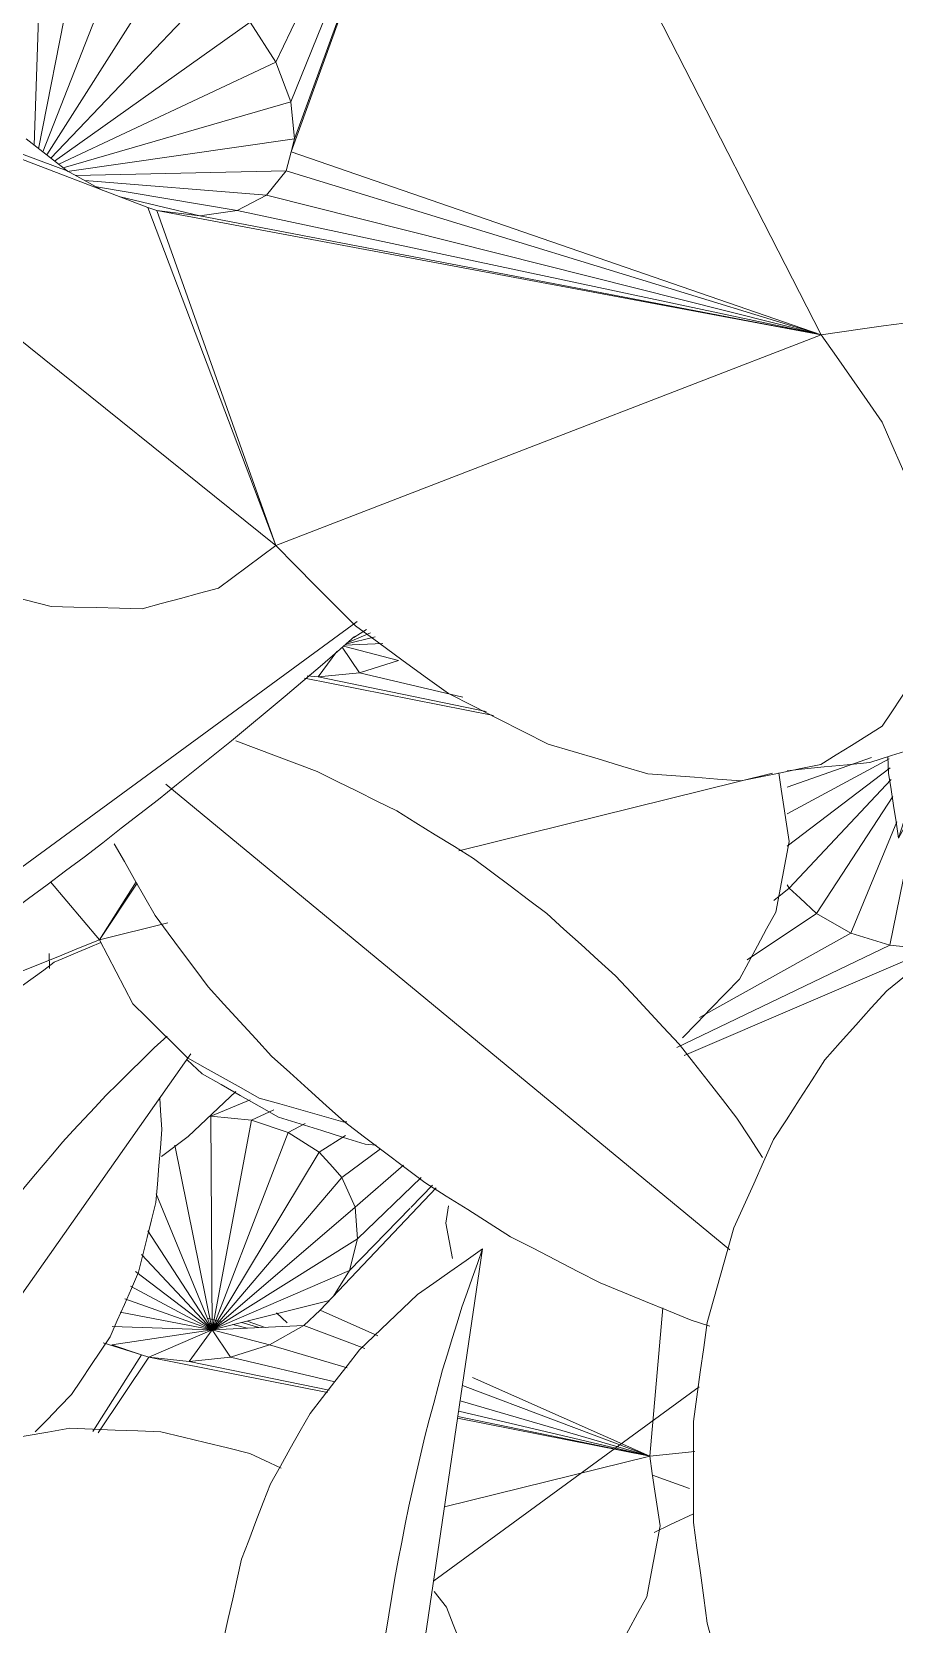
# Model space of a CAD drawing. Header units: metres. Extents: x 10.2 to 20.8, y -0.2 to 6.6.
# Drawn here: x 14.4749 to 14.5206, y 1.0496 to 1.1341 of the extents above; entities that cross this region are included whole.
import ezdxf

# ---------------------------------------------------------------- set-up
doc = ezdxf.new("R2010")
doc.units = ezdxf.units.M
doc.layers.add('Importações nas famílias', color=250, linetype='Continuous', lineweight=5)
doc.layers.add('Vegetação', color=7, linetype='Continuous', lineweight=5)

# ---------------------------------------------------------------- blocks, each defined once
blk = doc.blocks.new('Planta_pergolado_12200 - plantas pergolado_skp_Component_12-V2719-Corte 3')
at = {"layer": 'Importações nas famílias', "flags": 128}
blk.add_lwpolyline([(14.757602, 0.77096), (14.757886, 0.770698), (14.758171, 0.770435)], dxfattribs=at)
blk = doc.blocks.new('Planta_pergolado_12200 - plantas pergolado_skp_Component_17-V2900-Corte 3')
at = {"layer": 'Importações nas famílias'}
for p, q in [((14.475823, 1.084361), (14.475819, 1.085155)), ((14.484395, 1.07653), (14.486477, 1.077403)), ((14.487727, 1.076862), (14.486538, 1.076308)), ((14.48446, 1.065184), (14.484395, 1.07653)), ((14.484395, 1.07653), (14.486538, 1.076308)), ((14.48446, 1.065184), (14.486538, 1.076308)), ((14.486538, 1.076308), (14.488497, 1.075658)), ((14.489394, 1.076141), (14.488497, 1.075658)), ((14.48446, 1.065184), (14.488497, 1.075658)), ((14.488497, 1.075658), (14.490136, 1.074623)), ((14.491527, 1.075505), (14.490136, 1.074623)), ((14.482479, 1.074987), (14.48446, 1.065184)), ((14.490136, 1.074623), (14.48446, 1.065184)), ((14.490136, 1.074623), (14.490861, 1.073815)), ((14.493384, 1.074796), (14.491345, 1.073275)), ((14.490861, 1.073815), (14.491345, 1.073275)), ((14.494612, 1.073918), (14.492042, 1.071705)), ((14.48446, 1.065184), (14.491345, 1.073275)), ((14.496347, 1.072719), (14.490191, 1.066224)), ((14.491345, 1.073275), (14.492042, 1.071705)), ((14.495556, 1.073266), (14.492178, 1.070019)), ((14.496141, 1.072862), (14.494993, 1.071679)), ((14.48446, 1.065184), (14.481484, 1.072397)), ((14.492042, 1.071705), (14.48446, 1.065184)), ((14.494963, 1.071648), (14.491745, 1.068334)), ((14.492042, 1.071705), (14.492178, 1.070019)), ((14.48446, 1.065184), (14.481044, 1.070433)), ((14.492178, 1.070019), (14.48446, 1.065184)), ((14.492178, 1.070019), (14.491745, 1.068334)), ((14.48446, 1.065184), (14.480706, 1.069185)), ((14.48446, 1.065184), (14.480397, 1.068278)), ((14.48446, 1.065184), (14.491745, 1.068334)), ((14.491745, 1.068334), (14.490899, 1.066971)), ((14.48446, 1.065184), (14.479825, 1.066832)), ((14.48446, 1.065184), (14.480134, 1.067509)), ((14.490682, 1.066742), (14.48446, 1.065184)), ((14.48446, 1.065184), (14.47958, 1.066129)), ((14.490191, 1.066224), (14.489324, 1.065416)), ((14.490191, 1.066224), (14.493251, 1.064869)), ((14.508367, 1.066358), (14.507672, 1.058483)), ((14.48446, 1.065184), (14.479144, 1.064381)), ((14.48446, 1.065184), (14.479159, 1.065361)), ((14.48446, 1.065184), (14.481102, 1.063731)), ((14.48446, 1.065184), (14.483246, 1.063509)), ((14.48446, 1.065184), (14.489324, 1.065416)), ((14.48446, 1.065184), (14.485429, 1.063731)), ((14.48446, 1.065184), (14.487502, 1.064381)), ((14.489324, 1.065416), (14.487502, 1.064381)), ((14.489324, 1.065416), (14.492552, 1.064196)), ((14.480709, 1.063862), (14.478685, 1.064498)), ((14.480709, 1.063862), (14.479144, 1.064381)), ((14.487502, 1.064381), (14.485429, 1.063731)), ((14.487502, 1.064381), (14.491629, 1.063175)), ((14.478125, 1.05979), (14.480709, 1.063862)), ((14.481102, 1.063731), (14.478417, 1.059713)), ((14.481102, 1.063731), (14.480709, 1.063862)), ((14.483246, 1.063509), (14.481102, 1.063731)), ((14.490579, 1.061859), (14.481102, 1.063731)), ((14.485429, 1.063731), (14.483246, 1.063509)), ((14.490662, 1.061983), (14.483246, 1.063509)), ((14.485429, 1.063731), (14.490965, 1.062425)), ((14.498264, 1.062649), (14.507672, 1.058483)), ((14.497739, 1.062236), (14.507672, 1.058483)), ((14.497539, 1.060874), (14.507672, 1.058483)), ((14.49762, 1.061423), (14.507672, 1.058483)), ((14.507672, 1.058483), (14.497483, 1.060496)), ((14.507672, 1.058483), (14.497495, 1.060577)), ((14.49679, 1.055789), (14.507672, 1.058483))]:
    blk.add_line(p, q, dxfattribs=at)
at = {"layer": 'Importações nas famílias', "flags": 128}
for points in [[(14.510071, 1.058727), (14.508882, 1.058606), (14.507672, 1.058483)], [(14.507672, 1.058483), (14.507811, 1.057557), (14.507949, 1.05663), (14.508088, 1.055704), (14.508227, 1.054778)], [(14.508227, 1.054778), (14.508049, 1.053838), (14.507871, 1.052899), (14.507694, 1.05196), (14.507516, 1.05102)], [(14.507516, 1.05102), (14.507034, 1.050132), (14.506551, 1.049244), (14.506069, 1.048356), (14.505587, 1.047468)]]:
    blk.add_lwpolyline(points, dxfattribs=at)
blk = doc.blocks.new('Planta_pergolado_12200 - plantas pergolado_skp_Component_16-V2901-Corte 3')
for name, p in [('Planta_pergolado_12200 - plantas pergolado_skp_Component_17-V2900-Corte 3', (0, 0)), ('Planta_pergolado_12200 - plantas pergolado_skp_Component_12-V2719-Corte 3', (-0.269725, 0.295129))]:
    blk.add_blockref(name, p)
blk = doc.blocks.new('Planta_pergolado_12200 - plantas pergolado_skp_-V2965-Corte 3')
blk.add_blockref('Planta_pergolado_12200 - plantas pergolado_skp_Component_16-V2901-Corte 3', (0, 0))
blk = doc.blocks.new('Planta_pergolado_12200 - plantas pergolado_skp_-V3106-Corte 3')
blk.add_blockref('Planta_pergolado_12200 - plantas pergolado_skp_-V2965-Corte 3', (0, 0))
blk = doc.blocks.new('Planta_pergolado_12200 - plantas pergolado_skp_Component_12-V2729-Corte 3')
at = {"layer": 'Importações nas famílias'}
blk.add_line((14.85772, 0.529997), (14.864207, 0.574067), dxfattribs=at)
at = {"layer": 'Importações nas famílias', "flags": 128}
for points in [[(14.864207, 0.574067), (14.863343, 0.573461), (14.862478, 0.572856), (14.861614, 0.57225), (14.86075, 0.571645)], [(14.863111, 0.570979), (14.863385, 0.571751), (14.863659, 0.572523), (14.863933, 0.573295), (14.864207, 0.574067)], [(14.86075, 0.571645), (14.859981, 0.570912), (14.859213, 0.570179), (14.858444, 0.569446), (14.857676, 0.568713)], [(14.862086, 0.56765), (14.862342, 0.568482), (14.862598, 0.569314), (14.862854, 0.570147), (14.863111, 0.570979)], [(14.857676, 0.568713), (14.857021, 0.56787), (14.856366, 0.567027), (14.855712, 0.566184), (14.855057, 0.565341)], [(14.861143, 0.564117), (14.861379, 0.565), (14.861614, 0.565883), (14.86185, 0.566767), (14.862086, 0.56765)], [(14.855057, 0.565341), (14.854531, 0.564407), (14.854006, 0.563474), (14.85348, 0.56254), (14.852955, 0.561606)], [(14.860294, 0.560419), (14.860506, 0.561343), (14.860719, 0.562268), (14.860931, 0.563192), (14.861143, 0.564117)], [(14.852955, 0.561606), (14.85257, 0.560604), (14.852186, 0.559602), (14.851802, 0.5586), (14.851418, 0.557598)], [(14.859547, 0.556597), (14.859734, 0.557552), (14.85992, 0.558508), (14.860107, 0.559463), (14.860294, 0.560419)], [(14.851418, 0.557598), (14.851184, 0.55655), (14.850951, 0.555503), (14.850717, 0.554456), (14.850483, 0.553409)], [(14.858911, 0.552694), (14.85907, 0.55367), (14.859229, 0.554645), (14.859388, 0.555621), (14.859547, 0.556597)], [(14.850483, 0.553409), (14.850406, 0.552341), (14.850328, 0.551273), (14.85025, 0.550205), (14.850173, 0.549138)], [(14.858392, 0.548753), (14.858522, 0.549738), (14.858651, 0.550723), (14.858781, 0.551709), (14.858911, 0.552694)], [(14.850173, 0.549138), (14.850253, 0.548075), (14.850333, 0.547011), (14.850413, 0.545948), (14.850493, 0.544885)], [(14.857997, 0.544817), (14.858096, 0.545801), (14.858195, 0.546785), (14.858293, 0.547769), (14.858392, 0.548753)], [(14.850493, 0.544885), (14.850729, 0.543851), (14.850965, 0.542818), (14.851201, 0.541784), (14.851437, 0.54075)], [(14.85773, 0.540931), (14.857797, 0.541903), (14.857864, 0.542874), (14.857931, 0.543846), (14.857997, 0.544817)], [(14.851437, 0.54075), (14.851824, 0.53977), (14.85221, 0.53879), (14.852596, 0.537811), (14.852983, 0.536831)], [(14.857595, 0.537138), (14.857629, 0.538087), (14.857663, 0.539035), (14.857696, 0.539983), (14.85773, 0.540931)], [(14.852983, 0.536831), (14.853511, 0.535928), (14.854038, 0.535024), (14.854566, 0.534121), (14.855094, 0.533218)], [(14.857591, 0.53348), (14.857592, 0.534395), (14.857593, 0.535309), (14.857594, 0.536224), (14.857595, 0.537138)], [(14.85772, 0.529997), (14.857688, 0.530868), (14.857656, 0.531739), (14.857623, 0.532609), (14.857591, 0.53348)], [(14.855094, 0.533218), (14.85575, 0.532413), (14.856407, 0.531608), (14.857063, 0.530802), (14.85772, 0.529997)]]:
    blk.add_lwpolyline(points, dxfattribs=at)
blk = doc.blocks.new('Planta_pergolado_12200 - plantas pergolado_skp_Component_12-V3253-Corte 3')
at = {"layer": 'Importações nas famílias'}
for p, q in [((14.537013, 1.124186), (14.537415, 1.124659)), ((14.524004, 1.097046), (14.520874, 1.091278)), ((14.520315, 1.095615), (14.520343, 1.094742)), ((14.522085, 1.095072), (14.522437, 1.096056))]:
    blk.add_line(p, q, dxfattribs=at)
at = {"layer": 'Importações nas famílias', "flags": 128}
for points in [[(14.537415, 1.124659), (14.537777, 1.124992), (14.538138, 1.125326), (14.53848, 1.12564)], [(14.520343, 1.094742), (14.520476, 1.093876), (14.520609, 1.09301), (14.520742, 1.092144), (14.520874, 1.091278)], [(14.520874, 1.091278), (14.521177, 1.092226), (14.521479, 1.093175), (14.521782, 1.094124), (14.522085, 1.095072)]]:
    blk.add_lwpolyline(points, dxfattribs=at)
blk = doc.blocks.new('Planta_pergolado_12200 - plantas pergolado_skp_Component_12-V2736-Corte 3')
at = {"layer": 'Importações nas famílias'}
for p, q in [((14.752685, 0.61727), (14.753376, 0.6179)), ((14.740256, 0.596526), (14.75464, 0.61696))]:
    blk.add_line(p, q, dxfattribs=at)
at = {"layer": 'Importações nas famílias', "flags": 128}
for points in [[(14.74986, 0.622863), (14.749269, 0.622613), (14.748643, 0.622348), (14.748017, 0.622084), (14.747391, 0.621819)], [(14.747391, 0.621819), (14.746831, 0.621405), (14.746272, 0.620991), (14.745712, 0.620576), (14.745152, 0.620162)], [(14.745152, 0.620162), (14.744672, 0.619607), (14.744192, 0.619053), (14.743711, 0.618499), (14.743231, 0.617944)], [(14.743231, 0.617944), (14.742841, 0.617262), (14.742452, 0.616581), (14.742062, 0.615899), (14.741672, 0.615218)], [(14.750134, 0.614753), (14.750772, 0.615382), (14.75141, 0.616011), (14.752047, 0.616641), (14.752685, 0.61727)], [(14.741672, 0.615218), (14.741382, 0.614425), (14.741092, 0.613632), (14.740802, 0.61284), (14.740512, 0.612047)], [(14.747819, 0.612264), (14.748398, 0.612887), (14.748976, 0.613509), (14.749555, 0.614131), (14.750134, 0.614753)], [(14.740512, 0.612047), (14.740329, 0.611162), (14.740146, 0.610277), (14.739962, 0.609391), (14.739779, 0.608506)], [(14.745767, 0.609833), (14.74628, 0.610441), (14.746793, 0.611049), (14.747306, 0.611657), (14.747819, 0.612264)], [(14.744001, 0.607486), (14.744442, 0.608073), (14.744884, 0.60866), (14.745325, 0.609246), (14.745767, 0.609833)], [(14.739779, 0.608506), (14.739706, 0.607549), (14.739634, 0.606592), (14.739561, 0.605635), (14.739489, 0.604678)], [(14.74254, 0.605249), (14.742905, 0.605808), (14.74327, 0.606367), (14.743636, 0.606927), (14.744001, 0.607486)], [(14.741401, 0.603147), (14.741686, 0.603672), (14.74197, 0.604198), (14.742255, 0.604723), (14.74254, 0.605249)], [(14.739489, 0.604678), (14.739529, 0.603672), (14.739569, 0.602666), (14.739609, 0.60166), (14.739649, 0.600653)], [(14.740596, 0.601202), (14.740797, 0.601688), (14.740998, 0.602174), (14.7412, 0.602661), (14.741401, 0.603147)], [(14.740134, 0.599438), (14.740249, 0.599879), (14.740365, 0.60032), (14.74048, 0.600761), (14.740596, 0.601202)], [(14.739649, 0.600653), (14.739801, 0.599621), (14.739953, 0.598589), (14.740104, 0.597558)], [(14.74002, 0.597874), (14.740049, 0.598265), (14.740077, 0.598656), (14.740105, 0.599047), (14.740134, 0.599438)], [(14.740256, 0.596526), (14.740197, 0.596863), (14.740138, 0.5972), (14.740079, 0.597537), (14.74002, 0.597874)]]:
    blk.add_lwpolyline(points, dxfattribs=at)
blk = doc.blocks.new('Planta_pergolado_12200 - plantas pergolado_skp_Component_17-V3254-Corte 3')
at = {"layer": 'Importações nas famílias'}
for p, q in [((14.491628, 1.101658), (14.492855, 1.102189)), ((14.492652, 1.102363), (14.491971, 1.101936)), ((14.491363, 1.101424), (14.49227, 1.100063)), ((14.49143, 1.101483), (14.494344, 1.100714)), ((14.491478, 1.101525), (14.493515, 1.101622)), ((14.49311, 1.10197), (14.491534, 1.101575)), ((14.491066, 1.101192), (14.490088, 1.099841)), ((14.494344, 1.100714), (14.49227, 1.100063)), ((14.499381, 1.097804), (14.48935, 1.099786)), ((14.490088, 1.099841), (14.489496, 1.099903)), ((14.49227, 1.100063), (14.490088, 1.099841)), ((14.499002, 1.098007), (14.490088, 1.099841)), ((14.49227, 1.100063), (14.497764, 1.098767)), ((14.49754, 1.090613), (14.514192, 1.094736)), ((14.475883, 1.088961), (14.478474, 1.085893)), ((14.478474, 1.085893), (14.480424, 1.088966)), ((14.480476, 1.088888), (14.478474, 1.085893)), ((14.478474, 1.085893), (14.482106, 1.086792)), ((14.491609, 1.076219), (14.491395, 1.076233))]:
    blk.add_line(p, q, dxfattribs=at)
at = {"layer": 'Importações nas famílias', "flags": 128}
for points in [[(14.523951, 1.09675), (14.522802, 1.096389), (14.521653, 1.096029), (14.520503, 1.095668), (14.519354, 1.095308)], [(14.514523, 1.094754), (14.514653, 1.093889), (14.514791, 1.092963), (14.51493, 1.092036), (14.515069, 1.09111)], [(14.519354, 1.095308), (14.518144, 1.095185), (14.516934, 1.095062), (14.515724, 1.094939), (14.514964, 1.094861)], [(14.515069, 1.09111), (14.514891, 1.090171), (14.514713, 1.089231), (14.514535, 1.088292), (14.514358, 1.087353)], [(14.514358, 1.087353), (14.513875, 1.086465), (14.513393, 1.085576), (14.512911, 1.084688), (14.512429, 1.0838)], [(14.478474, 1.085893), (14.477371, 1.085443), (14.476269, 1.084994), (14.475166, 1.084544), (14.474064, 1.084095)], [(14.480257, 1.082491), (14.479811, 1.083342), (14.479365, 1.084192), (14.47892, 1.085043), (14.478474, 1.085893)], [(14.512429, 1.0838), (14.511675, 1.083024), (14.510922, 1.082247), (14.510168, 1.08147), (14.509415, 1.080694)], [(14.483146, 1.079625), (14.482424, 1.080342), (14.481702, 1.081058), (14.480979, 1.081775), (14.480257, 1.082491)], [(14.486945, 1.077491), (14.485995, 1.078024), (14.485046, 1.078558), (14.484096, 1.079092), (14.483146, 1.079625)], [(14.491395, 1.076233), (14.490282, 1.076547), (14.48917, 1.076862), (14.488058, 1.077176), (14.486945, 1.077491)]]:
    blk.add_lwpolyline(points, dxfattribs=at)
blk = doc.blocks.new('Planta_pergolado_12200 - plantas pergolado_skp_Component_16-V3255-Corte 3')
for name, p in [('Planta_pergolado_12200 - plantas pergolado_skp_Component_12-V3253-Corte 3', (0, 0)), ('Planta_pergolado_12200 - plantas pergolado_skp_Component_17-V3254-Corte 3', (0, 0)), ('Planta_pergolado_12200 - plantas pergolado_skp_Component_12-V2736-Corte 3', (-0.271307, 0.462879)), ('Planta_pergolado_12200 - plantas pergolado_skp_Component_12-V2729-Corte 3', (-0.365401, 0.495412))]:
    blk.add_blockref(name, p)
blk = doc.blocks.new('Planta_pergolado_12200 - plantas pergolado_skp_Component_12-V2799-Corte 3')
at = {"layer": 'Importações nas famílias'}
for p, q in [((14.87732, 0.574017), (14.8474, 0.598742)), ((14.87527, 0.570281), (14.876268, 0.569977))]:
    blk.add_line(p, q, dxfattribs=at)
at = {"layer": 'Importações nas famílias', "flags": 128}
for points in [[(14.855438, 0.599409), (14.854359, 0.599817), (14.853281, 0.600226), (14.852202, 0.600634), (14.851124, 0.601043)], [(14.859655, 0.597319), (14.8586, 0.597841), (14.857546, 0.598364), (14.856492, 0.598886), (14.855438, 0.599409)], [(14.863727, 0.594797), (14.862709, 0.595427), (14.861691, 0.596058), (14.860673, 0.596688), (14.859655, 0.597319)], [(14.844658, 0.595578), (14.845202, 0.594627), (14.845745, 0.593676), (14.846289, 0.592725), (14.846833, 0.591774)], [(14.867609, 0.591871), (14.866639, 0.592602), (14.865668, 0.593334), (14.864697, 0.594065), (14.863727, 0.594797)], [(14.846833, 0.591774), (14.847535, 0.590827), (14.848237, 0.58988), (14.848939, 0.588933), (14.849641, 0.587986)], [(14.871259, 0.588573), (14.870346, 0.589397), (14.869434, 0.590222), (14.868521, 0.591046), (14.867609, 0.591871)], [(14.874635, 0.58494), (14.873791, 0.585848), (14.872947, 0.586757), (14.872103, 0.587665), (14.871259, 0.588573)], [(14.849641, 0.587986), (14.850485, 0.587065), (14.851328, 0.586144), (14.852172, 0.585223), (14.853016, 0.584302)], [(14.8777, 0.581013), (14.876933, 0.581995), (14.876167, 0.582976), (14.875401, 0.583958), (14.874635, 0.58494)], [(14.853016, 0.584302), (14.853982, 0.583429), (14.854947, 0.582556), (14.855913, 0.581682), (14.856879, 0.580809)], [(14.856879, 0.580809), (14.857944, 0.580004), (14.859009, 0.579199), (14.860074, 0.578394), (14.861139, 0.57759)], [(14.87906, 0.578923), (14.87838, 0.579968), (14.8777, 0.581013)], [(14.861139, 0.57759), (14.862278, 0.576872), (14.863417, 0.576154), (14.864557, 0.575436), (14.865696, 0.574718)], [(14.865696, 0.574718), (14.866883, 0.574105), (14.86807, 0.573491), (14.869257, 0.572877), (14.870444, 0.572263)], [(14.870444, 0.572263), (14.87165, 0.571768), (14.872857, 0.571272), (14.874064, 0.570777), (14.87527, 0.570281)]]:
    blk.add_lwpolyline(points, dxfattribs=at)
blk = doc.blocks.new('Planta_pergolado_12200 - plantas pergolado_skp_Component_16-V3303-Corte 3')
blk.add_blockref('Planta_pergolado_12200 - plantas pergolado_skp_Component_12-V2799-Corte 3', (-0.365401, 0.495412))
blk = doc.blocks.new('Planta_pergolado_12200 - plantas pergolado_skp_Component_12-V3171-Corte 3')
at = {"layer": 'Importações nas famílias', "flags": 128}
blk.add_lwpolyline([(14.777628, 0.759307), (14.778506, 0.759717), (14.779721, 0.760286)], dxfattribs=at)
blk = doc.blocks.new('Planta_pergolado_12200 - plantas pergolado_skp_Component_17-V3305-Corte 3')
at = {"layer": 'Importações nas famílias'}
for p, q in [((14.484744, 1.065307), (14.484153, 1.065418)), ((14.484204, 1.065803), (14.484959, 1.065614)), ((14.484213, 1.065563), (14.484848, 1.065428)), ((14.485565, 1.065461), (14.486314, 1.065273)), ((14.486033, 1.065578), (14.486934, 1.065302)), ((14.486313, 1.065648), (14.487268, 1.065318))]:
    blk.add_line(p, q, dxfattribs=at)
blk = doc.blocks.new('Planta_pergolado_12200 - plantas pergolado_skp_Component_16-V3306-Corte 3')
for name, p in [('Planta_pergolado_12200 - plantas pergolado_skp_Component_17-V3305-Corte 3', (0, 0)), ('Planta_pergolado_12200 - plantas pergolado_skp_Component_12-V3171-Corte 3', (-0.269725, 0.295129))]:
    blk.add_blockref(name, p)
blk = doc.blocks.new('Planta_pergolado_12200 - plantas pergolado_skp_Component_12-V2783-Corte 3')
at = {"layer": 'Importações nas famílias'}
blk.add_line((14.824367, 0.370671), (14.828105, 0.425955), dxfattribs=at)
at = {"layer": 'Importações nas famílias', "flags": 128}
for points in [[(14.828105, 0.425955), (14.827164, 0.425196), (14.826222, 0.424436), (14.825281, 0.423677), (14.82434, 0.422917)], [(14.829129, 0.422082), (14.828873, 0.42305), (14.828617, 0.424018), (14.828361, 0.424987), (14.828105, 0.425955)], [(14.82434, 0.422917), (14.823519, 0.421998), (14.822698, 0.421078), (14.821878, 0.420159), (14.821057, 0.41924)], [(14.829919, 0.417905), (14.829722, 0.418949), (14.829524, 0.419993), (14.829327, 0.421038), (14.829129, 0.422082)], [(14.821057, 0.41924), (14.820376, 0.418182), (14.819696, 0.417124), (14.819015, 0.416067), (14.818334, 0.415009)], [(14.830466, 0.413473), (14.830329, 0.414581), (14.830192, 0.415689), (14.830056, 0.416797), (14.829919, 0.417905)], [(14.818334, 0.415009), (14.817809, 0.413838), (14.817284, 0.412666), (14.81676, 0.411495), (14.816235, 0.410324)], [(14.830764, 0.408834), (14.830689, 0.409994), (14.830615, 0.411154), (14.83054, 0.412314), (14.830466, 0.413473)], [(14.816235, 0.410324), (14.815878, 0.409067), (14.815521, 0.40781), (14.815165, 0.406552), (14.814808, 0.405295)], [(14.830809, 0.40404), (14.830798, 0.405238), (14.830786, 0.406437), (14.830775, 0.407636), (14.830764, 0.408834)], [(14.814808, 0.405295), (14.814628, 0.403981), (14.814448, 0.402668), (14.814268, 0.401354), (14.814088, 0.40004)], [(14.830602, 0.399143), (14.830654, 0.400368), (14.830706, 0.401592), (14.830757, 0.402816), (14.830809, 0.40404)], [(14.814088, 0.40004), (14.814088, 0.398701), (14.814089, 0.397361), (14.81409, 0.396022), (14.814091, 0.394682)], [(14.830144, 0.394199), (14.830258, 0.395435), (14.830373, 0.396671), (14.830487, 0.397907), (14.830602, 0.399143)], [(14.814091, 0.394682), (14.814272, 0.393349), (14.814454, 0.392015), (14.814635, 0.390681), (14.814816, 0.389348)], [(14.82944, 0.389263), (14.829616, 0.390497), (14.829792, 0.391731), (14.829968, 0.392965), (14.830144, 0.394199)], [(14.814816, 0.389348), (14.815174, 0.388051), (14.815532, 0.386754), (14.81589, 0.385457), (14.816248, 0.384161)], [(14.828499, 0.384388), (14.828735, 0.385607), (14.82897, 0.386825), (14.829205, 0.388044), (14.82944, 0.389263)], [(14.816248, 0.384161), (14.816775, 0.382931), (14.817301, 0.381702), (14.817827, 0.380473), (14.818353, 0.379244)], [(14.827331, 0.379629), (14.827623, 0.380819), (14.827915, 0.382009), (14.828207, 0.383198), (14.828499, 0.384388)], [(14.825949, 0.37504), (14.826294, 0.376188), (14.82664, 0.377335), (14.826985, 0.378482), (14.827331, 0.379629)], [(14.818353, 0.379244), (14.819035, 0.378111), (14.819717, 0.376978), (14.820399, 0.375845), (14.821081, 0.374712)], [(14.821081, 0.374712), (14.821902, 0.373702), (14.822724, 0.372691), (14.823546, 0.371681), (14.824367, 0.370671)], [(14.824367, 0.370671), (14.824763, 0.371763), (14.825158, 0.372856), (14.825553, 0.373948), (14.825949, 0.37504)]]:
    blk.add_lwpolyline(points, dxfattribs=at)
blk = doc.blocks.new('Planta_pergolado_12200 - plantas pergolado_skp_Component_12-V2786-Corte 3')
at = {"layer": 'Importações nas famílias'}
blk.add_line((14.756396, 0.413317), (14.796247, 0.442517), dxfattribs=at)
at = {"layer": 'Importações nas famílias', "flags": 128}
for points in [[(14.776891, 0.444008), (14.77567, 0.443488), (14.774449, 0.442968)], [(14.774449, 0.442968), (14.773328, 0.442272), (14.772206, 0.441577), (14.771085, 0.440881), (14.769964, 0.440186)], [(14.793367, 0.43934), (14.79428, 0.44013), (14.795193, 0.44092), (14.796105, 0.44171)], [(14.769964, 0.440186), (14.768969, 0.439331), (14.767974, 0.438476), (14.766979, 0.437621), (14.765984, 0.436766)], [(14.78958, 0.436182), (14.790526, 0.436972), (14.791473, 0.437761), (14.79242, 0.438551), (14.793367, 0.43934)], [(14.765984, 0.436766), (14.765139, 0.435771), (14.764293, 0.434777), (14.763448, 0.433782), (14.762602, 0.432788)], [(14.785697, 0.433061), (14.786668, 0.433841), (14.787638, 0.434621), (14.788609, 0.435402), (14.78958, 0.436182)], [(14.762602, 0.432788), (14.761926, 0.431677), (14.76125, 0.430567), (14.760574, 0.429457), (14.759898, 0.428346)], [(14.781763, 0.430011), (14.782746, 0.430773), (14.78373, 0.431536), (14.784713, 0.432298), (14.785697, 0.433061)], [(14.77782, 0.427066), (14.778806, 0.427803), (14.779792, 0.428539), (14.780777, 0.429275), (14.781763, 0.430011)], [(14.759898, 0.428346), (14.759407, 0.427146), (14.758916, 0.425945), (14.758425, 0.424745), (14.757934, 0.423544)], [(14.773914, 0.42426), (14.774891, 0.424962), (14.775867, 0.425663), (14.776844, 0.426365), (14.77782, 0.427066)], [(14.757934, 0.423544), (14.75764, 0.422282), (14.757346, 0.42102), (14.757052, 0.419757), (14.756758, 0.418495)], [(14.770086, 0.421623), (14.771043, 0.422282), (14.772, 0.422941), (14.772957, 0.423601), (14.773914, 0.42426)], [(14.766381, 0.419184), (14.767307, 0.419794), (14.768234, 0.420403), (14.76916, 0.421013), (14.770086, 0.421623)], [(14.756758, 0.418495), (14.756667, 0.4172), (14.756577, 0.415906), (14.756486, 0.414611), (14.756396, 0.413317)], [(14.762838, 0.416971), (14.763724, 0.417524), (14.764609, 0.418077), (14.765495, 0.418631), (14.766381, 0.419184)], [(14.759497, 0.415008), (14.760332, 0.415499), (14.761168, 0.415989), (14.762003, 0.41648), (14.762838, 0.416971)], [(14.756396, 0.413317), (14.757171, 0.41374), (14.757947, 0.414162), (14.758722, 0.414585), (14.759497, 0.415008)]]:
    blk.add_lwpolyline(points, dxfattribs=at)
blk = doc.blocks.new('Planta_pergolado_12200 - plantas pergolado_skp_Component_17-V3310-Corte 3')
at = {"layer": 'Importações nas famílias'}
for p, q in [((14.498226, 1.154234), (14.487838, 1.132483)), ((14.498226, 1.154234), (14.48864, 1.130369)), ((14.498226, 1.154234), (14.488651, 1.127722)), ((14.498226, 1.154234), (14.488828, 1.1284)), ((14.498226, 1.154234), (14.516768, 1.118011)), ((14.475022, 1.128065), (14.475439, 1.14065)), ((14.475255, 1.127883), (14.477708, 1.140372)), ((14.475474, 1.127713), (14.480108, 1.139556)), ((14.482475, 1.138258), (14.475684, 1.127549)), ((14.451403, 1.136123), (14.48783, 1.106818)), ((14.476764, 1.126708), (14.451403, 1.136123)), ((14.481048, 1.124758), (14.451403, 1.136123)), ((14.475892, 1.127387), (14.484647, 1.136567)), ((14.486476, 1.134597), (14.476102, 1.127224)), ((14.486476, 1.134597), (14.487838, 1.132483)), ((14.487838, 1.132483), (14.476319, 1.127055)), ((14.487838, 1.132483), (14.48864, 1.130369)), ((14.47655, 1.126875), (14.48864, 1.130369)), ((14.48864, 1.130369), (14.488828, 1.1284)), ((14.476764, 1.126708), (14.474592, 1.1284)), ((14.488828, 1.1284), (14.476764, 1.126675)), ((14.488828, 1.1284), (14.488651, 1.127722)), ((14.488651, 1.127722), (14.488387, 1.126708)), ((14.488651, 1.127722), (14.516768, 1.118011)), ((14.478627, 1.125687), (14.476764, 1.126708)), ((14.477205, 1.126466), (14.488387, 1.126708)), ((14.488387, 1.126708), (14.487349, 1.12541)), ((14.488387, 1.126708), (14.516768, 1.118011)), ((14.477699, 1.126196), (14.487349, 1.12541)), ((14.478326, 1.125852), (14.485785, 1.124594)), ((14.479587, 1.125319), (14.4838, 1.124316)), ((14.487349, 1.12541), (14.485785, 1.124594)), ((14.487349, 1.12541), (14.516768, 1.118011)), ((14.48153, 1.124594), (14.481048, 1.124758)), ((14.48783, 1.106818), (14.481048, 1.124758)), ((14.4838, 1.124316), (14.48153, 1.124594)), ((14.516768, 1.118011), (14.48153, 1.124594)), ((14.48153, 1.124594), (14.48783, 1.106818)), ((14.485785, 1.124594), (14.4838, 1.124316)), ((14.516768, 1.118011), (14.4838, 1.124316)), ((14.485785, 1.124594), (14.516768, 1.118011)), ((14.48783, 1.106818), (14.516768, 1.118011))]:
    blk.add_line(p, q, dxfattribs=at)
at = {"layer": 'Importações nas famílias', "flags": 128}
for points in [[(14.521169, 1.118629), (14.520069, 1.118474), (14.518968, 1.11832), (14.517868, 1.118166), (14.516768, 1.118011)], [(14.516768, 1.118011), (14.517579, 1.116849), (14.518391, 1.115687), (14.519203, 1.114525), (14.520014, 1.113363)], [(14.520014, 1.113363), (14.520524, 1.112184), (14.521034, 1.111006), (14.521544, 1.109828), (14.522054, 1.108649)], [(14.48783, 1.106818), (14.487073, 1.106254), (14.486316, 1.10569), (14.48556, 1.105126), (14.484803, 1.104562)], [(14.492062, 1.102551), (14.491004, 1.103618), (14.489946, 1.104685), (14.488888, 1.105751), (14.48783, 1.106818)], [(14.475922, 1.103582), (14.47461, 1.103918), (14.473297, 1.104254), (14.471985, 1.104589), (14.470673, 1.104925)], [(14.484803, 1.104562), (14.483788, 1.104286), (14.482772, 1.10401), (14.481757, 1.103734), (14.480742, 1.103459)], [(14.480742, 1.103459), (14.479537, 1.103489), (14.478332, 1.10352), (14.477127, 1.103551), (14.475922, 1.103582)], [(14.496993, 1.098956), (14.49576, 1.099854), (14.494528, 1.100753), (14.493295, 1.101652), (14.492062, 1.102551)], [(14.522047, 1.100296), (14.521535, 1.099529), (14.521024, 1.098761), (14.520512, 1.097993), (14.52, 1.097226)], [(14.502285, 1.096278), (14.500962, 1.096947), (14.499639, 1.097617), (14.498316, 1.098286), (14.496993, 1.098956)], [(14.52, 1.097226), (14.519187, 1.096717), (14.518374, 1.096208), (14.517561, 1.095699), (14.516748, 1.09519)], [(14.507578, 1.0947), (14.506254, 1.095094), (14.504931, 1.095489), (14.503608, 1.095883), (14.502285, 1.096278)], [(14.512511, 1.094329), (14.511277, 1.094421), (14.510044, 1.094514), (14.508811, 1.094607), (14.507578, 1.0947)], [(14.516748, 1.09519), (14.515689, 1.094975), (14.514629, 1.094759), (14.51357, 1.094544), (14.512511, 1.094329)]]:
    blk.add_lwpolyline(points, dxfattribs=at)
blk = doc.blocks.new('Planta_pergolado_12200 - plantas pergolado_skp_Component_16-V3311-Corte 3')
for name, p in [('Planta_pergolado_12200 - plantas pergolado_skp_Component_17-V3310-Corte 3', (0, 0)), ('Planta_pergolado_12200 - plantas pergolado_skp_Component_12-V2786-Corte 3', (-0.304092, 0.660272)), ('Planta_pergolado_12200 - plantas pergolado_skp_Component_12-V2783-Corte 3', (-0.304092, 0.660272))]:
    blk.add_blockref(name, p)
blk = doc.blocks.new('Planta_pergolado_12200 - plantas pergolado_skp_-V3312-Corte 3')
at = {"layer": 'Importações nas famílias'}
blk.add_line((14.510303, 1.062168), (14.496212, 1.051863), dxfattribs=at)
for name in ['Planta_pergolado_12200 - plantas pergolado_skp_Component_16-V3303-Corte 3', 'Planta_pergolado_12200 - plantas pergolado_skp_Component_16-V3311-Corte 3', 'Planta_pergolado_12200 - plantas pergolado_skp_Component_16-V3306-Corte 3']:
    blk.add_blockref(name, (0, 0))
blk = doc.blocks.new('Planta_pergolado_12200 - plantas pergolado_skp_-V3313-Corte 3')
for name in ['Planta_pergolado_12200 - plantas pergolado_skp_-V3312-Corte 3', 'Planta_pergolado_12200 - plantas pergolado_skp_Component_16-V3255-Corte 3']:
    blk.add_blockref(name, (0, 0))
blk = doc.blocks.new('Planta_pergolado_12200 - plantas pergolado_skp_-V3437-Corte 3')
blk.add_blockref('Planta_pergolado_12200 - plantas pergolado_skp_-V3313-Corte 3', (0, 0))
blk = doc.blocks.new('Planta_pergolado_12200 - plantas pergolado_skp_Component_12-V3669-Corte 3')
at = {"layer": 'Importações nas famílias', "flags": 128}
for points in [[(14.931654, 1.725074), (14.932292, 1.725676), (14.93293, 1.726278), (14.933568, 1.72688), (14.934188, 1.727465)], [(14.93023, 1.724011), (14.930942, 1.724542), (14.931654, 1.725074)]]:
    blk.add_lwpolyline(points, dxfattribs=at)
blk = doc.blocks.new('Planta_pergolado_12200 - plantas pergolado_skp_Component_17-V3868-Corte 3')
at = {"layer": 'Importações nas famílias'}
for p, q in [((14.519441, 1.095575), (14.514964, 1.093984)), ((14.514964, 1.092583), (14.520379, 1.095493)), ((14.514964, 1.090857), (14.520423, 1.095014)), ((14.520481, 1.094392), (14.515077, 1.088632)), ((14.516524, 1.087284), (14.520564, 1.093492)), ((14.521978, 1.093311), (14.520419, 1.085599)), ((14.520778, 1.092144), (14.518346, 1.086249)), ((14.515077, 1.088632), (14.514964, 1.088815)), ((14.514262, 1.087983), (14.515077, 1.088632)), ((14.515657, 1.088092), (14.515077, 1.088632)), ((14.516524, 1.087284), (14.515657, 1.088092)), ((14.512838, 1.084828), (14.516524, 1.087284)), ((14.518346, 1.086249), (14.516524, 1.087284)), ((14.510323, 1.081765), (14.518346, 1.086249)), ((14.520419, 1.085599), (14.518346, 1.086249)), ((14.509112, 1.080169), (14.520419, 1.085599)), ((14.522602, 1.085377), (14.509503, 1.079747)), ((14.522602, 1.085377), (14.520419, 1.085599)), ((14.483931, 1.078778), (14.483129, 1.079525)), ((14.493161, 1.074981), (14.492569, 1.075041)), ((14.496854, 1.070843), (14.496993, 1.07177))]:
    blk.add_line(p, q, dxfattribs=at)
at = {"layer": 'Importações nas famílias', "flags": 128}
for points in [[(14.487972, 1.076483), (14.486961, 1.077057), (14.485951, 1.07763), (14.484941, 1.078204), (14.483931, 1.078778)], [(14.492569, 1.075041), (14.49142, 1.075402), (14.49027, 1.075762), (14.489121, 1.076123), (14.487972, 1.076483)], [(14.49721, 1.068965), (14.497032, 1.069904), (14.496854, 1.070843)], [(14.509786, 1.056763), (14.508658, 1.057168), (14.507824, 1.057468)]]:
    blk.add_lwpolyline(points, dxfattribs=at)
blk = doc.blocks.new('Planta_pergolado_12200 - plantas pergolado_skp_Component_16-V3869-Corte 3')
for name, p in [('Planta_pergolado_12200 - plantas pergolado_skp_Component_17-V3868-Corte 3', (0, 0)), ('Planta_pergolado_12200 - plantas pergolado_skp_Component_12-V3669-Corte 3', (-0.448465, -0.649623))]:
    blk.add_blockref(name, p)
blk = doc.blocks.new('Planta_pergolado_12200 - plantas pergolado_skp_Component_12-V3885-Corte 3')
at = {"layer": 'Importações nas famílias'}
blk.add_line((14.468254, 1.068488), (14.465056, 1.064526), dxfattribs=at)
at = {"layer": 'Importações nas famílias', "flags": 128}
for points in [[(14.481797, 1.075826), (14.481723, 1.076821), (14.481675, 1.077483)], [(14.481478, 1.071941), (14.481557, 1.072912), (14.481637, 1.073883), (14.481717, 1.074855), (14.481797, 1.075826)], [(14.480554, 1.068243), (14.480785, 1.069167), (14.481016, 1.070092), (14.481247, 1.071016), (14.481478, 1.071941)], [(14.468254, 1.067888), (14.467893, 1.067449), (14.467307, 1.066738), (14.466722, 1.066026)], [(14.479048, 1.06482), (14.479424, 1.065676), (14.479801, 1.066531), (14.480177, 1.067387), (14.480554, 1.068243)], [(14.466722, 1.066026), (14.466111, 1.065291), (14.4655, 1.064557)], [(14.476993, 1.061752), (14.477507, 1.062519), (14.47802, 1.063286), (14.478534, 1.064053), (14.479048, 1.06482)], [(14.475078, 1.059771), (14.475717, 1.060431), (14.476355, 1.061092), (14.476993, 1.061752)]]:
    blk.add_lwpolyline(points, dxfattribs=at)
blk = doc.blocks.new('Planta_pergolado_12200 - plantas pergolado_skp_Component_17-V3886-Corte 3')
at = {"layer": 'Importações nas famílias'}
blk.add_line((14.496244, 1.051299), (14.496892, 1.050463), dxfattribs=at)
at = {"layer": 'Importações nas famílias', "flags": 128}
for points in [[(14.472284, 1.059164), (14.473438, 1.059363), (14.474592, 1.059562), (14.475746, 1.05976), (14.4769, 1.059959)], [(14.4769, 1.059959), (14.478109, 1.059913), (14.479317, 1.059868), (14.480525, 1.059822), (14.481734, 1.059776)], [(14.481734, 1.059776), (14.482914, 1.059489), (14.484094, 1.059201), (14.485274, 1.058914), (14.486454, 1.058627)], [(14.486454, 1.058627), (14.487526, 1.058118), (14.488112, 1.057839)], [(14.496892, 1.050463), (14.497253, 1.049544), (14.497615, 1.048626), (14.497976, 1.047707), (14.498337, 1.046789)]]:
    blk.add_lwpolyline(points, dxfattribs=at)
blk = doc.blocks.new('Planta_pergolado_12200 - plantas pergolado_skp_Component_16-V3887-Corte 3')
for name in ['Planta_pergolado_12200 - plantas pergolado_skp_Component_12-V3885-Corte 3', 'Planta_pergolado_12200 - plantas pergolado_skp_Component_17-V3886-Corte 3']:
    blk.add_blockref(name, (0, 0))
blk = doc.blocks.new('Planta_pergolado_12200 - plantas pergolado_skp_-V3935-Corte 3')
for name in ['Planta_pergolado_12200 - plantas pergolado_skp_Component_16-V3869-Corte 3', 'Planta_pergolado_12200 - plantas pergolado_skp_Component_16-V3887-Corte 3']:
    blk.add_blockref(name, (0, 0))
blk = doc.blocks.new('Planta_pergolado_12200 - plantas pergolado_skp_-V3936-Corte 3')
blk.add_blockref('Planta_pergolado_12200 - plantas pergolado_skp_-V3935-Corte 3', (0, 0))
blk = doc.blocks.new('Planta_pergolado_12200 - Planta_pergolado_12200-V5114-Corte 3')
for name in ['Planta_pergolado_12200 - plantas pergolado_skp_-V3936-Corte 3', 'Planta_pergolado_12200 - plantas pergolado_skp_-V3437-Corte 3', 'Planta_pergolado_12200 - plantas pergolado_skp_-V3106-Corte 3']:
    blk.add_blockref(name, (0, 0))

msp = doc.modelspace()

# ---------------------------------------------------------------- block references
at = {"layer": 'Vegetação', "color": 250}
msp.add_blockref('Planta_pergolado_12200 - Planta_pergolado_12200-V5114-Corte 3', (0, 0), dxfattribs=at)

doc.saveas('drawing.dxf')
